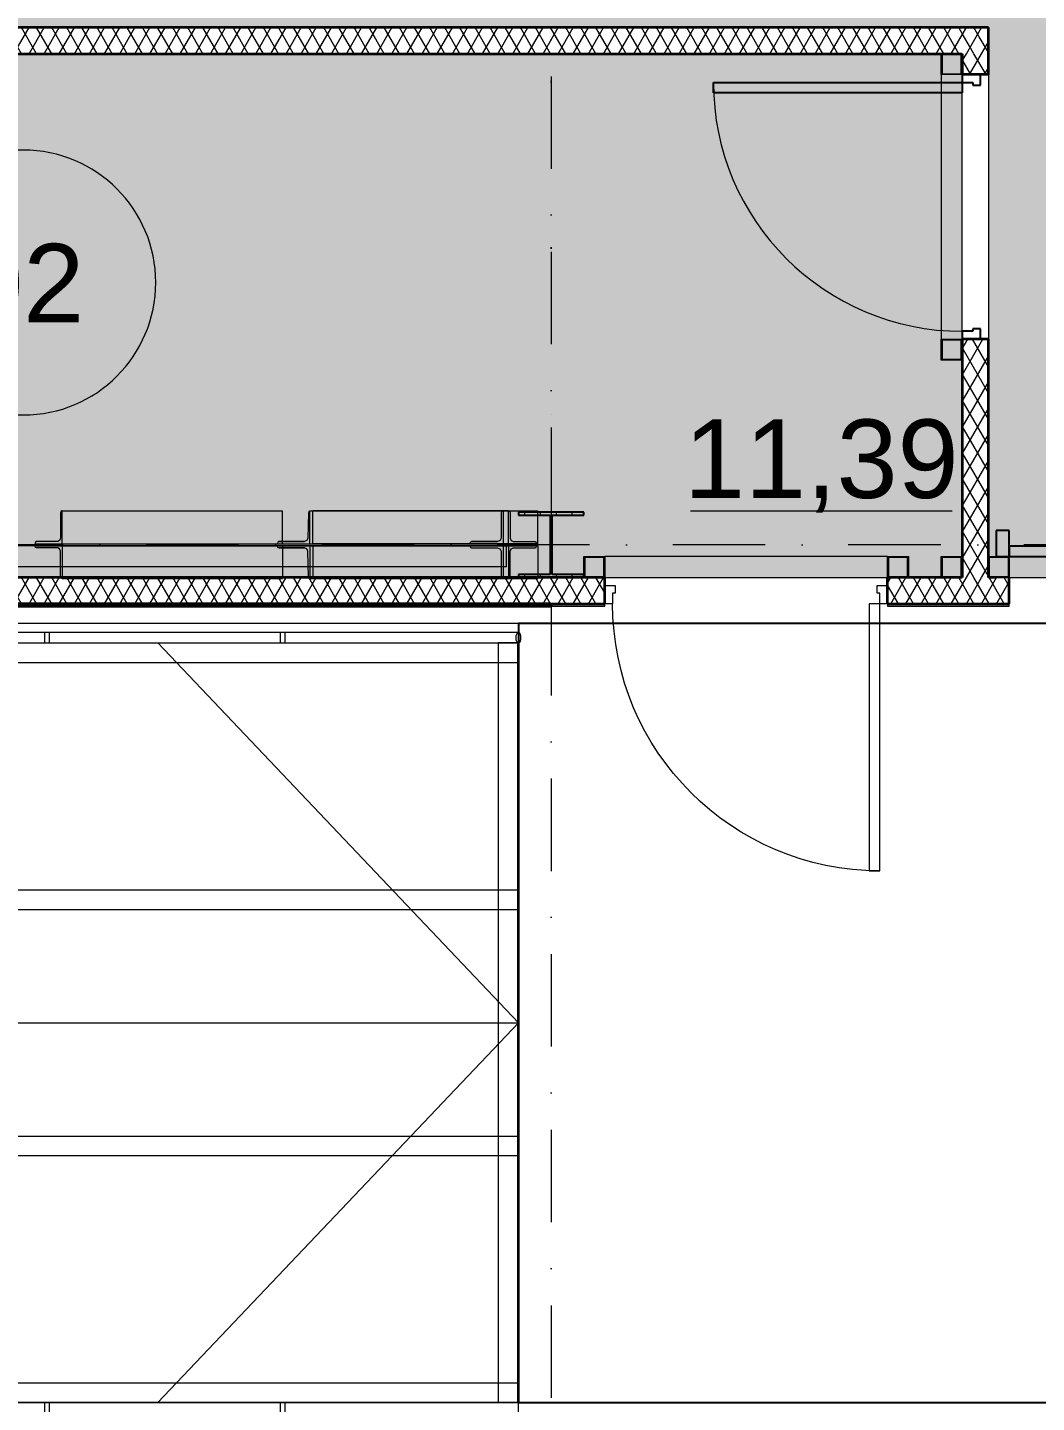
# Model space of a CAD drawing. Header units: millimetres. Extents: x -10605 to 104127, y -15987 to 52426.
# Drawn here: x 2000 to 5854, y -3275 to 1975 of the extents above; entities that cross this region are included whole.
import ezdxf
from ezdxf.enums import TextEntityAlignment as Align

# ---------------------------------------------------------------- set-up
doc = ezdxf.new("R2010")
doc.units = ezdxf.units.MM
doc.header["$MEASUREMENT"] = 0
doc.linetypes.add('Dot & Dashed', pattern=[670.277762, 352.777767, -176.388884, 0, -141.111112])
doc.linetypes.add('Крупный пунктир', pattern=[634.99999, 0, -634.99999])
for name, color, linetype, lineweight in [('0_Ном._пера__200', 7, 'Continuous', 0), ('Двери Archicad_Ном._пера__200', 7, 'Continuous', 0), ('Двери Archicad_Ном._пера__3', 7, 'Continuous', 0), ('Двери Archicad_Ном._пера__97', 7, 'Continuous', 35), ('Двери Archicad_Ном._пера__98', 7, 'Continuous', 25), ('Зоны_Ном._пера__91', 255, 'Continuous', 0), ('Лестницы_Ном._пера__100', 7, 'Continuous', 9), ('Лестницы_Ном._пера__200', 7, 'Continuous', 0), ('Лестницы_Ном._пера__99', 7, 'Continuous', 15), ('Металлический каркас здания_Ном._пера__100', 7, 'Continuous', 9), ('Металлический каркас здания_Ном._пера__98', 7, 'Continuous', 25), ('Металлический каркас здания_Ном._пера__99', 7, 'Continuous', 15), ('Оси_Ном._пера__200', 7, 'Continuous', 0), ('Паспорта Зон Archicad_Ном._пера__100', 7, 'Continuous', 9), ('Стены _Ном._пера__97', 7, 'Continuous', 35), ('Стены _Ном._пера__98', 7, 'Continuous', 25), ('Фасадные панели_Ном._пера__200', 7, 'Continuous', 0), ('Фасадные панели_Ном._пера__97', 7, 'Continuous', 35)]:
    doc.layers.add(name, color=color, linetype=linetype, lineweight=lineweight)
for name, color, linetype in [('Двери Archicad', 7, 'Continuous'), ('Зоны', 7, 'Continuous'), ('Лестницы', 7, 'Continuous'), ('Металлический каркас здания', 7, 'Continuous'), ('Оси', 7, 'Continuous'), ('Стены', 7, 'Continuous'), ('Фасадные панели', 7, 'Continuous')]:
    doc.layers.add(name, color=color, linetype=linetype)
for name, color, linetype, lineweight, true_color in [('Зоны_Ном._пера__2', 7, 'Continuous', 0, 0xc2747474), ('Лестницы_Ном._пера__71', 7, 'Continuous', 13, 0xc2331900), ('Металлический каркас здания_Ном._пера__51', 7, 'Continuous', 20, 0xc2002000), ('Металлический каркас здания_Ном._пера__53', 7, 'Continuous', 0, 0xc2006200)]:
    doc.layers.add(name, color=color, linetype=linetype, lineweight=lineweight, true_color=true_color)
doc.styles.add('РЎР“Р•РќР•Р\xa0РР\xa0_РЎРўРР›Р¬_1', font='arial.ttf')
doc.styles.add('РЎР“Р•РќР•Р\xa0РР\xa0_РЎРўРР›Р¬_2', font='ARIALN.TTF')
pattern_1 = [(90, (0, 0), (-60, 0), [])]
pattern_2 = [(60, (0, 0), (-43.30127, 25), []), (120, (0, 0), (43.30127, 25), [])]

# ---------------------------------------------------------------- blocks, each defined once
blk = doc.blocks.new('Разгрузочный тамбур_22_1', base_point=(3323.7, 5825))
at = {"layer": 'Зоны', "linetype": 'Continuous', "lineweight": 0, "true_color": 0x3f3f3f}
blk.add_hatch(color=250, dxfattribs=at).paths.add_polyline_path([(9950, 5874.9), (9950, 6124.9), (9950, 11775), (-125, 11775), (-125, 1975), (5670, 1975), (5670, -125), (9950, -125), (9950, 125)])
at = {"layer": 'Паспорта Зон Archicad_Ном._пера__100', "color": 7, "lineweight": 9, "style": 'РЎР“Р•РќР•Р\xa0РР\xa0_РЎРўРР›Р¬_1'}
for tag, p in [('ROOM_NUMBER', (6996.4, 2373.4)), ('ROOM_AREA', (7538.7, 381.2))]:
    blk.add_attdef(tag, text='', height=300, dxfattribs=at).set_placement(p, align=Align.MIDDLE_CENTER)
blk = doc.blocks.new('Колонна SHS ГК 27')
at = {"layer": 'Металлический каркас здания_Ном._пера__99', "linetype": 'Continuous', "lineweight": 0, "true_color": 0xffffff}
h = blk.add_hatch(dxfattribs=at)
h.set_pattern_fill('Barabбs_tйglakц_бllу', style=0, pattern_type=2)
h.set_pattern_definition(pattern_1)
h.paths.add_polyline_path([(-40, -40), (40, -40), (40, 40), (-40, 40)])
h.paths.add_polyline_path([(-36.4, -36.4), (-36.4, 36.4), (36.4, 36.4), (36.4, -36.4)], flags=0)
at = {"layer": 'Металлический каркас здания_Ном._пера__99', "color": 7, "linetype": 'Continuous', "lineweight": 15}
for p, q in [((40, 40), (-40, 40)), ((-40, 40), (-40, -40)), ((-36.4, -36.4), (-36.4, 36.4)), ((-36.4, 36.4), (36.4, 36.4)), ((36.4, 36.4), (36.4, -36.4)), ((40, -40), (40, 40)), ((-40, -40), (40, -40)), ((36.4, -36.4), (-36.4, -36.4))]:
    blk.add_line(p, q, dxfattribs=at)
blk = doc.blocks.new('Труба Квадратного Сечения ГК SHS 27')
at = {"layer": 'Металлический каркас здания_Ном._пера__99', "color": 7, "linetype": 'Continuous', "lineweight": 15}
for p, q in [((1250, 40), (0, 40)), ((0, 40), (0, 0)), ((0, 0), (0, -40)), ((2500, 40), (1250, 40)), ((2500, 0), (2500, 40)), ((2500, -40), (2500, 0)), ((0, -40), (1250, -40)), ((1250, -40), (2500, -40))]:
    blk.add_line(p, q, dxfattribs=at)
blk = doc.blocks.new('Труба Квадратного Сечения ГК SHS 27_2')
at = {"layer": 'Металлический каркас здания_Ном._пера__99', "color": 7, "linetype": 'Continuous', "lineweight": 15}
for p, q in [((540, 40), (0, 40)), ((0, 40), (0, 0)), ((0, 0), (0, -40)), ((1080, 40), (540, 40)), ((1080, 0), (1080, 40)), ((1080, -40), (1080, 0)), ((0, -40), (540, -40)), ((540, -40), (1080, -40))]:
    blk.add_line(p, q, dxfattribs=at)
blk = doc.blocks.new('Техн. помещение_02_50', base_point=(3013.4, 1339.4))
at = {"layer": 'Зоны_Ном._пера__2', "linetype": 'Continuous', "lineweight": 0, "true_color": 0x1d1d1d}
blk.add_hatch(color=250, dxfattribs=at).paths.add_polyline_path([(-125, 1875), (-125, -125), (5570, -125), (5570, 1875)])
at = {"layer": 'Паспорта Зон Archicad_Ном._пера__100', "color": 7, "linetype": 'Continuous', "lineweight": 9}
blk.add_line((4532.5, 128.9), (5531.6, 128.9), dxfattribs=at)
for start, end in [(0, 180), (180, 0)]:
    blk.add_arc((1984.3, 1001.3), 505.7, start, end, dxfattribs=at)
at = {"layer": 'Паспорта Зон Archicad_Ном._пера__100', "color": 7, "lineweight": 9, "style": 'РЎР“Р•РќР•Р\xa0РР\xa0_РЎРўРР›Р¬_1'}
for tag, p in [('ROOM_NUMBER', (1984.3, 998.8)), ('ROOM_AREA', (5032, 328.4))]:
    blk.add_attdef(tag, text='', height=300, dxfattribs=at).set_placement(p, align=Align.MIDDLE_CENTER)
blk = doc.blocks.new('Перекрытие_1', base_point=(-300, -300))
at = {"layer": '0_Ном._пера__200', "color": 7, "linetype": 'Continuous', "lineweight": 0, "flags": 128}
blk.add_lwpolyline([(-300, -300), (98300.8, -300), (98300.8, 40300.8), (-300, 40300.8)], close=True, dxfattribs=at)
blk = doc.blocks.new('Стена_8', base_point=(-225, -225))
at = {"layer": 'Фасадные панели_Ном._пера__200', "color": 7, "linetype": 'Continuous', "lineweight": 0, "flags": 128}
for points in [[(-235, -235), (-235, -225)], [(-235, -235), (3997.5, -235)], [(3997.5, -225), (-225, -225)], [(3997.5, -235), (3997.5, -225)]]:
    blk.add_lwpolyline(points, dxfattribs=at)
blk = doc.blocks.new('Однопольная Дверь 27_3')
at = {"layer": 'Двери Archicad_Ном._пера__3', "color": 7, "linetype": 'Continuous', "lineweight": 0}
blk.add_arc((475, 0), 950, 90, 180, dxfattribs=at)
at = {"layer": 'Двери Archicad_Ном._пера__97', "color": 7, "linetype": 'Continuous', "lineweight": 35}
for p, q in [((-505, -70), (-505, 0)), ((-505, -70), (-505, 0)), ((505, -70), (505, 0)), ((505, -70), (505, 0)), ((-505, -100), (-505, -70)), ((505, -100), (505, -70))]:
    blk.add_line(p, q, dxfattribs=at)
at = {"layer": 'Двери Archicad_Ном._пера__98', "color": 7, "linetype": 'Continuous', "lineweight": 25}
for p, q in [((435, 0), (435, 950)), ((435, 950), (475, 950)), ((475, 950), (475, 0)), ((-475, 0), (-505, 0)), ((-505, 0), (-505, -70)), ((-475, -40), (-475, 0)), ((475, 0), (435, 0)), ((505, 0), (475, 0)), ((475, 0), (475, -40)), ((505, -70), (505, 0)), ((-465, -40), (-475, -40)), ((-465, -70), (-465, -40)), ((475, -40), (465, -40)), ((465, -40), (465, -70)), ((-505, -70), (-465, -70)), ((465, -70), (505, -70))]:
    blk.add_line(p, q, dxfattribs=at)
blk = doc.blocks.new('Стена_12', base_point=(5670, -125))
at = {"layer": 'Стены', "linetype": 'Continuous', "lineweight": 0, "true_color": 0x000000}
h = blk.add_hatch(dxfattribs=at)
h.set_pattern_fill('Batt_Insulation__3_', color=18, style=0, pattern_type=2)
h.set_pattern_definition(pattern_2)
h.paths.add_polyline_path([(5570, 1875), (5670, 1975), (5570, 1975)])
h = blk.add_hatch(dxfattribs=at)
h.set_pattern_fill('Batt_Insulation__3_', color=18, style=0, pattern_type=2)
h.set_pattern_definition(pattern_2)
h.paths.add_polyline_path([(5570, 1875), (5670, 1875), (5670, 1975)])
h = blk.add_hatch(dxfattribs=at)
h.set_pattern_fill('Batt_Insulation__3_', color=18, style=0, pattern_type=2)
h.set_pattern_definition(pattern_2)
h.paths.add_polyline_path([(5570, 1875), (5570, 1795), (5670, 1795), (5670, 1875)])
h = blk.add_hatch(dxfattribs=at)
h.set_pattern_fill('Batt_Insulation__3_', color=18, style=0, pattern_type=2)
h.set_pattern_definition(pattern_2)
h.paths.add_polyline_path([(5570, -125), (5670, -125), (5670, 785), (5570, 785)])
at = {"layer": 'Стены _Ном._пера__97', "color": 7, "linetype": 'Continuous', "lineweight": 35}
for p, q in [((5640, 1795), (5570, 1795)), ((5670, 1795), (5640, 1795)), ((5640, 785), (5570, 785)), ((5670, 785), (5640, 785))]:
    blk.add_line(p, q, dxfattribs=at)
at = {"layer": 'Стены _Ном._пера__97', "color": 7, "linetype": 'Continuous', "lineweight": 35, "flags": 128}
for points in [[(5670, 1975), (5570, 1975)], [(5670, 1795), (5670, 1975)], [(5570, 1875), (5570, 1795)], [(5570, 785), (5570, -125)], [(5670, -125), (5670, 785)]]:
    blk.add_lwpolyline(points, dxfattribs=at)
at = {"layer": 'Двери Archicad', "color": 7, "linetype": 'Continuous', "lineweight": 50, "zscale": 1000, "rotation": 90}
blk.add_blockref('Однопольная Дверь 27_3', (5570, 1290), dxfattribs=at)
blk = doc.blocks.new('Стена_22', base_point=(5670, 1875))
at = {"layer": 'Стены', "linetype": 'Continuous', "lineweight": 0, "true_color": 0x000000}
h = blk.add_hatch(dxfattribs=at)
h.set_pattern_fill('Batt_Insulation__3_', color=18, style=0, pattern_type=2)
h.set_pattern_definition(pattern_2)
h.paths.add_polyline_path([(5570, 1975), (-125, 1975), (-125, 1875), (5570, 1875)])
at = {"layer": 'Стены _Ном._пера__97', "color": 7, "linetype": 'Continuous', "lineweight": 35, "flags": 128}
for points in [[(5570, 1975), (-125, 1975)], [(-125, 1875), (5570, 1875)]]:
    blk.add_lwpolyline(points, dxfattribs=at)
blk = doc.blocks.new('Стена_143', base_point=(-225, -225))
at = {"layer": 'Фасадные панели', "linetype": 'Continuous', "lineweight": 0, "true_color": 0xffffff}
for points in [[(-235, -225), (-235, -235), (-225, -225)], [(-225, -225), (-235, -235), (-225, -235)], [(-225, -235), (3997.5, -235), (3997.5, -225), (-225, -225)]]:
    blk.add_hatch(color=7, dxfattribs=at).paths.add_polyline_path(points)
at = {"layer": 'Фасадные панели_Ном._пера__97', "color": 7, "linetype": 'Continuous', "lineweight": 35, "flags": 128}
for points in [[(-235, -235), (-235, -225)], [(-235, -235), (3997.5, -235)], [(3997.5, -225), (-225, -225)], [(3997.5, -235), (3997.5, -225)]]:
    blk.add_lwpolyline(points, dxfattribs=at)
blk = doc.blocks.new('Стена_336', base_point=(5750, -225))
at = {"layer": 'Фасадные панели', "linetype": 'Continuous', "lineweight": 0, "true_color": 0xffffff}
blk.add_hatch(color=7, dxfattribs=at).paths.add_polyline_path([(5750, -225), (5285, -225), (5285, -235), (5750, -235)])
at = {"layer": 'Фасадные панели_Ном._пера__200', "color": 7, "linetype": 'Continuous', "lineweight": 0, "flags": 128}
for points in [[(5750, -225), (5285, -225)], [(5285, -225), (5285, -235)], [(5285, -235), (5750, -235)], [(5750, -235), (5750, -225)]]:
    blk.add_lwpolyline(points, dxfattribs=at)
blk = doc.blocks.new('Стена_337', base_point=(5750, -225))
at = {"layer": 'Фасадные панели_Ном._пера__200', "color": 7, "linetype": 'Continuous', "lineweight": 0, "flags": 128}
for points in [[(5750, -225), (5285, -225)], [(5285, -225), (5285, -235)], [(5285, -235), (5750, -235)], [(5750, -235), (5750, -225)]]:
    blk.add_lwpolyline(points, dxfattribs=at)
blk = doc.blocks.new('Стена_356', base_point=(4205, -225))
at = {"layer": 'Фасадные панели_Ном._пера__200', "color": 7, "linetype": 'Continuous', "lineweight": 0, "flags": 128}
for points in [[(4205, -225), (4002.5, -225)], [(4002.5, -225), (4002.5, -235)], [(4002.5, -235), (4205, -235)], [(4205, -235), (4205, -225)]]:
    blk.add_lwpolyline(points, dxfattribs=at)
blk = doc.blocks.new('Стена_357', base_point=(4205, -225))
at = {"layer": 'Фасадные панели', "linetype": 'Continuous', "lineweight": 0, "true_color": 0xffffff}
blk.add_hatch(color=7, dxfattribs=at).paths.add_polyline_path([(4205, -225), (4002.5, -225), (4002.5, -235), (4205, -235)])
at = {"layer": 'Фасадные панели_Ном._пера__200', "color": 7, "linetype": 'Continuous', "lineweight": 0, "flags": 128}
for points in [[(4205, -225), (4002.5, -225)], [(4002.5, -225), (4002.5, -235)], [(4002.5, -235), (4205, -235)], [(4205, -235), (4205, -225)]]:
    blk.add_lwpolyline(points, dxfattribs=at)
blk = doc.blocks.new('Балка - Швеллер ПП 27')
at = {"layer": 'Металлический каркас здания_Ном._пера__100', "color": 7, "linetype": 'Continuous', "lineweight": 9}
for p, q in [((-17.9, 37.5), (8991.2, 37.5)), ((8991.2, 0), (8991.2, 37.5)), ((8991.2, -37.5), (8991.2, 0)), ((-17.9, -37.5), (8991.2, -37.5))]:
    blk.add_line(p, q, dxfattribs=at)
blk = doc.blocks.new('Колонна Универсальная 27')
at = {"layer": 'Металлический каркас здания_Ном._пера__98', "linetype": 'Continuous', "lineweight": 0, "true_color": 0xffffff}
h = blk.add_hatch(dxfattribs=at)
h.set_pattern_fill('Barabбs_tйglakц_бllу', style=0, pattern_type=2)
h.set_pattern_definition(pattern_1)
h.paths.add_polyline_path([(-125, -125), (125, -125), (125, -113), (4, -113), (4, 113), (125, 113), (125, 125), (-125, 125), (-125, 113), (-4, 113), (-4, -113), (-125, -113)])
at = {"layer": 'Металлический каркас здания_Ном._пера__98', "color": 7, "linetype": 'Continuous', "lineweight": 25}
for p, q in [((125, 125), (-125, 125)), ((-125, 125), (-125, 113)), ((-125, 113), (-4, 113)), ((-4, 113), (-4, -113)), ((4, -113), (4, 113)), ((4, 113), (125, 113)), ((125, 113), (125, 125)), ((-4, -113), (-125, -113)), ((-125, -113), (-125, -125)), ((-125, -125), (125, -125)), ((125, -113), (4, -113)), ((125, -125), (125, -113))]:
    blk.add_line(p, q, dxfattribs=at)
blk = doc.blocks.new('Двутавp К 26020-83 27_4')
at = {"layer": 'Металлический каркас здания_Ном._пера__98', "color": 7, "linetype": 'Крупный пунктир', "lineweight": 25}
blk.add_line((0, 0), (39750, 0), dxfattribs=at)
blk = doc.blocks.new('Балка - Швеллер ПП 27_3')
at = {"layer": 'Металлический каркас здания_Ном._пера__100', "color": 7, "linetype": 'Continuous', "lineweight": 9}
for p, q in [((0, 37.5), (0, -37.5)), ((1450, 37.5), (0, 37.5)), ((2900, 37.5), (1450, 37.5)), ((2900, 0), (2900, 37.5)), ((2900, -37.5), (2900, 0)), ((0, -37.5), (1450, -37.5)), ((1450, -37.5), (2900, -37.5))]:
    blk.add_line(p, q, dxfattribs=at)
blk = doc.blocks.new('Стандартный Маркер Сетки')
at = {"layer": 'Оси_Ном._пера__200', "color": 7, "linetype": 'Dot & Dashed', "lineweight": 0}
blk.add_line((0, 0), (107805.4, 0), dxfattribs=at)
at = {"layer": 'Оси_Ном._пера__200', "color": 7, "lineweight": 0, "style": 'РЎР“Р•РќР•Р\xa0РР\xa0_РЎРўРР›Р¬_1'}
blk.add_attdef('AC_MarkerText_1', text='', height=300, dxfattribs=at).set_placement((108205.4, 150), align=Align.TOP_CENTER)
blk = doc.blocks.new('Труба Квадратного Сечения ГК SHS 27_5')
at = {"layer": 'Металлический каркас здания_Ном._пера__99', "color": 7, "linetype": 'Continuous', "lineweight": 15}
for p, q in [((505, 40), (0, 40)), ((0, 40), (0, 0)), ((0, 0), (0, -40)), ((1010, 40), (505, 40)), ((1010, 0), (1010, 40)), ((1010, -40), (1010, 0)), ((0, -40), (505, -40)), ((505, -40), (1010, -40))]:
    blk.add_line(p, q, dxfattribs=at)
blk = doc.blocks.new('Морф_464')
at = {"layer": 'Металлический каркас здания_Ном._пера__99', "color": 7, "linetype": 'Continuous', "lineweight": 15, "flags": 128}
for points in [[(2127.9, 127.1), (2126.3, 122.5), (2126.3, 25), (2123.2, 15.8)], [(2133, 129), (2131.7, 129), (2127.9, 127.1)], [(2133, 4), (2133, 129)], [(2133, 129), (2973.6, 129)], [(2973.6, 4), (2973.6, 129)], [(2031, 10.1), (2029.4, 5.5), (2029.4, 4)], [(2029.4, 4), (2133, 4)], [(2123.2, 15.8), (2115.6, 12), (2034.8, 12), (2031, 10.1)], [(2133, 4), (2973.6, 4)]]:
    blk.add_lwpolyline(points, dxfattribs=at)
blk = doc.blocks.new('Морф_465')
at = {"layer": 'Металлический каркас здания_Ном._пера__99', "color": 7, "linetype": 'Continuous', "lineweight": 15, "flags": 128}
for points in [[(3090.6, 4), (3090.6, 129)], [(3837.1, 129), (3090.6, 129)], [(3837.1, 129), (3838.3, 129), (3842.3, 127.1)], [(3837.1, 4), (3837.1, 129)], [(3842.3, 127.1), (3843.9, 122.5), (3843.9, 25), (3847.2, 15.8)], [(3837.1, 4), (3090.6, 4)], [(3944.2, 4), (3837.1, 4)], [(3847.2, 15.8), (3855.1, 12), (3938.7, 12), (3942.6, 10.1)], [(3942.6, 10.1), (3944.2, 5.5), (3944.2, 4)]]:
    blk.add_lwpolyline(points, dxfattribs=at)
blk = doc.blocks.new('Морф_466')
at = {"layer": 'Металлический каркас здания_Ном._пера__53', "linetype": 'Continuous', "lineweight": 0, "true_color": 0x006200}
blk.add_hatch(color=98, dxfattribs=at).paths.add_polyline_path([(3816.9, 4), (3816.9, 129), (3815.6, 129), (3815.5, 129), (3815, 128.7), (3811, 127.1), (3810.7, 126.4), (3809.1, 122.5), (3809.1, 39.8), (3808.8, 25), (3805.5, 17.2), (3804.9, 15.8), (3803.5, 15.2), (3795.6, 12), (3712.1, 12), (3696.5, 12), (3695.7, 11.7), (3691.8, 10.1), (3691.7, 9.4), (3690.1, 5.5), (3690.1, 5.3), (3690.1, 4)])
at = {"layer": 'Металлический каркас здания_Ном._пера__51', "color": 98, "linetype": 'Continuous', "lineweight": 20, "true_color": 0x002000}
for p, q in [((3816.9, 129), (3816.9, 4)), ((3816.9, 4), (3690.1, 4))]:
    blk.add_line(p, q, dxfattribs=at)
at = {"layer": 'Металлический каркас здания_Ном._пера__51', "color": 98, "linetype": 'Continuous', "lineweight": 20, "true_color": 0x002000, "flags": 128}
for points in [[(3811, 127.1), (3810.7, 126.4), (3809.1, 122.5), (3809.1, 39.8), (3808.8, 25), (3805.5, 17.2), (3804.9, 15.8)], [(3816.9, 129), (3815.6, 129), (3815.5, 129), (3815, 128.7), (3811, 127.1)], [(3691.8, 10.1), (3691.7, 9.4), (3690.1, 5.5)], [(3690.1, 5.5), (3690.1, 5.3), (3690.1, 4)], [(3804.9, 15.8), (3803.5, 15.2), (3795.6, 12), (3712.1, 12), (3696.5, 12), (3695.7, 11.7), (3691.8, 10.1)]]:
    blk.add_lwpolyline(points, dxfattribs=at)
at = {"layer": 'Металлический каркас здания_Ном._пера__99', "color": 7, "linetype": 'Continuous', "lineweight": 15, "flags": 128}
for points in [[(3075.2, 127.1), (3073.2, 122.5), (3071.5, 24.9), (3067.5, 15.8)], [(3079.2, 129), (3078.2, 128.9), (3075.2, 127.1)], [(3079.2, 4), (3079.2, 129)], [(3079.2, 129), (3816.9, 129)], [(3816.9, 129), (3949.1, 129)], [(3949.1, 4), (3949.1, 129)], [(2955.9, 10.1), (2955.5, 5.4), (2955.9, 4)], [(3067.5, 15.8), (3058.3, 11.9), (2960.5, 12), (2955.9, 10.1)], [(2955.9, 4), (3079.2, 4)], [(2960.5, 12), (3058.5, 12)], [(3079.2, 4), (3816.9, 4)], [(3696.5, 12), (3795.6, 12)], [(3816.9, 4), (3949.1, 4)]]:
    blk.add_lwpolyline(points, dxfattribs=at)
blk = doc.blocks.new('Морф_467')
at = {"layer": 'Металлический каркас здания_Ном._пера__99', "color": 7, "linetype": 'Continuous', "lineweight": 15, "flags": 128}
for points in [[(2029.4, -4), (2133, -4)], [(2031, -10.1), (2029.4, -5.5), (2029.4, -4)], [(2123.2, -15.8), (2115.6, -12), (2034.8, -12), (2031, -10.1)], [(2127.9, -127.1), (2126.3, -122.5), (2126.3, -25), (2123.2, -15.8)], [(2133, -4), (2973.6, -4)], [(2133, -4), (2133, -129)], [(2973.6, -4), (2973.6, -129)], [(2133, -129), (2131.7, -129), (2127.9, -127.1)], [(2133, -129), (2973.6, -129)]]:
    blk.add_lwpolyline(points, dxfattribs=at)
blk = doc.blocks.new('Морф_468')
at = {"layer": 'Металлический каркас здания_Ном._пера__99', "color": 7, "linetype": 'Continuous', "lineweight": 15, "flags": 128}
for points in [[(3837.1, -4), (3090.6, -4)], [(3090.6, -4), (3090.6, -129)], [(3944.2, -4), (3837.1, -4)], [(3837.1, -4), (3837.1, -129)], [(3842.3, -127.1), (3843.9, -122.5), (3843.9, -25), (3847.2, -15.8)], [(3847.2, -15.8), (3855.1, -12), (3938.7, -12), (3942.6, -10.1)], [(3942.6, -10.1), (3944.2, -5.5), (3944.2, -4)], [(3837.1, -129), (3090.6, -129)], [(3837.1, -129), (3838.3, -129), (3842.3, -127.1)]]:
    blk.add_lwpolyline(points, dxfattribs=at)
blk = doc.blocks.new('Морф_469')
at = {"layer": 'Металлический каркас здания_Ном._пера__53', "linetype": 'Continuous', "lineweight": 0, "true_color": 0x006200}
blk.add_hatch(color=98, dxfattribs=at).paths.add_polyline_path([(3816.9, -4), (3690.1, -4), (3690.1, -5.3), (3690.1, -5.5), (3691.7, -9.4), (3691.8, -10.1), (3695.7, -11.7), (3696.5, -12), (3712.1, -12), (3795.6, -12), (3803.5, -15.2), (3804.9, -15.8), (3805.5, -17.2), (3808.8, -25), (3809.1, -39.9), (3809.1, -122.5), (3810.7, -126.4), (3811, -127.1), (3815, -128.7), (3815.5, -129), (3815.6, -129), (3816.9, -129)])
at = {"layer": 'Металлический каркас здания_Ном._пера__51', "color": 98, "linetype": 'Continuous', "lineweight": 20, "true_color": 0x002000}
for q in [(3690.1, -4), (3816.9, -129)]:
    blk.add_line((3816.9, -4), q, dxfattribs=at)
at = {"layer": 'Металлический каркас здания_Ном._пера__51', "color": 98, "linetype": 'Continuous', "lineweight": 20, "true_color": 0x002000, "flags": 128}
for points in [[(3690.1, -4), (3690.1, -5.3), (3690.1, -5.5)], [(3690.1, -5.5), (3691.7, -9.4), (3691.8, -10.1)], [(3691.8, -10.1), (3695.7, -11.7), (3696.5, -12), (3712.1, -12), (3795.6, -12), (3803.5, -15.2), (3804.9, -15.8)], [(3804.9, -15.8), (3805.5, -17.2), (3808.8, -25), (3809.1, -39.9), (3809.1, -122.5), (3810.7, -126.4), (3811, -127.1)], [(3811, -127.1), (3815, -128.7), (3815.5, -129), (3815.6, -129), (3816.9, -129)]]:
    blk.add_lwpolyline(points, dxfattribs=at)
at = {"layer": 'Металлический каркас здания_Ном._пера__99', "color": 7, "linetype": 'Continuous', "lineweight": 15, "flags": 128}
for points in [[(2955.9, -10.1), (2955.5, -5.4), (2955.9, -4)], [(2955.9, -4), (3079.2, -4)], [(3067.5, -15.8), (3058.3, -11.9), (2960.5, -12), (2955.9, -10.1)], [(2960.5, -12), (3058.5, -12)], [(3075.2, -127.1), (3073.2, -122.5), (3071.5, -24.9), (3067.5, -15.8)], [(3079.2, -4), (3816.9, -4)], [(3079.2, -4), (3079.2, -129)], [(3696.5, -12), (3795.6, -12)], [(3816.9, -4), (3949.1, -4)], [(3949.1, -4), (3949.1, -129)], [(3079.2, -129), (3078.2, -128.9), (3075.2, -127.1)], [(3079.2, -129), (3816.9, -129)], [(3816.9, -129), (3949.1, -129)]]:
    blk.add_lwpolyline(points, dxfattribs=at)
blk = doc.blocks.new('Морф_470')
at = {"layer": 'Металлический каркас здания_Ном._пера__99', "color": 7, "linetype": 'Continuous', "lineweight": 15, "flags": 128}
for points in [[(170.1, -4), (170.1, -20.9), (170.1, -84)], [(170.1, -84), (170.1, -4)], [(3830, -4), (170.1, -4)], [(170.1, -4), (170.1, -4.4)], [(170.1, -8.5), (170.1, -4.4)], [(3830, -84), (3830, -4)], [(170.1, -82), (170.1, -83.9)], [(170.1, -83.9), (170.1, -84)], [(3830, -84), (170.1, -84)]]:
    blk.add_lwpolyline(points, dxfattribs=at)
blk = doc.blocks.new('Перекрытие_75', base_point=(3875, -3275))
at = {"layer": 'Стены _Ном._пера__98', "color": 7, "linetype": 'Continuous', "lineweight": 25, "flags": 128}
blk.add_lwpolyline([(3875, -3275), (94125, -3275), (94125, -300), (3875, -300)], close=True, dxfattribs=at)
blk = doc.blocks.new('Ворота Гаражные Раздвижные Вертикальные 27')
at = {"layer": 'Двери Archicad_Ном._пера__97', "color": 7, "linetype": 'Continuous', "lineweight": 35}
for p, q in [((-1250, 180), (-1250, 80)), ((1250, 180), (1250, 80))]:
    blk.add_line(p, q, dxfattribs=at)
blk.add_point((0, 0), dxfattribs=at)
blk.add_point((0, 0), dxfattribs=at)
blk.add_point((0, 0), dxfattribs=at)
blk.add_point((0, 0), dxfattribs=at)
at = {"layer": 'Двери Archicad_Ном._пера__98', "color": 7, "linetype": 'Continuous', "lineweight": 25}
for p, q in [((-1250, 0), (-1300, 0)), ((-1300, 0), (-1300, -100)), ((1250, 0), (-1250, 0)), ((-1250, 0), (-1250, -40)), ((-1250, -100), (-1250, 0)), ((1250, -40), (1250, 0)), ((1300, 0), (1250, 0)), ((1250, 0), (1250, -100)), ((1300, -100), (1300, 0)), ((-1250, -40), (1250, -40)), ((-1300, -100), (-1250, -100)), ((1250, -100), (1300, -100))]:
    blk.add_line(p, q, dxfattribs=at)
blk = doc.blocks.new('Однопольная Дверь 27_5')
at = {"layer": 'Двери Archicad_Ном._пера__200', "color": 7, "linetype": 'Continuous', "lineweight": 0}
for p, q in [((-510, 0), (-540, 0)), ((-540, 0), (-540, -70)), ((-510, -40), (-510, 0)), ((540, 0), (510, 0)), ((510, 0), (510, -40)), ((540, -70), (540, 0)), ((-500, -40), (-510, -40)), ((-500, -70), (-500, -40)), ((510, -40), (500, -40)), ((500, -40), (500, -70)), ((-540, -70), (-500, -70)), ((500, -70), (540, -70))]:
    blk.add_line(p, q, dxfattribs=at)
at = {"layer": 'Двери Archicad_Ном._пера__3', "color": 7, "linetype": 'Continuous', "lineweight": 0}
for p, q in [((470, 0), (470, 1020)), ((470, 1020), (510, 1020)), ((510, 1020), (510, 0)), ((510, 0), (470, 0))]:
    blk.add_line(p, q, dxfattribs=at)
blk.add_arc((510, 0), 1020, 90, 180, dxfattribs=at)
at = {"layer": 'Двери Archicad_Ном._пера__97', "color": 7, "linetype": 'Continuous', "lineweight": 35}
for p, q in [((-540, 0), (-540, -70)), ((-540, 0), (-540, -70)), ((540, 0), (540, -70)), ((540, 0), (540, -70)), ((-540, -70), (-540, -100)), ((540, -70), (540, -100))]:
    blk.add_line(p, q, dxfattribs=at)
blk = doc.blocks.new('Стена_413', base_point=(-125, -125))
at = {"layer": 'Стены', "linetype": 'Continuous', "lineweight": 0, "true_color": 0x000000}
h = blk.add_hatch(dxfattribs=at)
h.set_pattern_fill('Batt_Insulation__3_', color=18, style=0, pattern_type=2)
h.set_pattern_definition(pattern_2)
h.paths.add_polyline_path([(-125, -125), (-125, -225), (4205, -225), (4205, -125)])
h = blk.add_hatch(dxfattribs=at)
h.set_pattern_fill('Batt_Insulation__3_', color=18, style=0, pattern_type=2)
h.set_pattern_definition(pattern_2)
h.paths.add_polyline_path([(5699.7, -125), (5285, -125), (5285, -225), (5749.7, -225), (5749.7, -125)])
at = {"layer": 'Стены _Ном._пера__97', "color": 7, "linetype": 'Continuous', "lineweight": 35}
for p, q in [((4205, -155), (4205, -125)), ((4205, -225), (4205, -155)), ((5285, -155), (5285, -125)), ((5285, -225), (5285, -155)), ((5749.7, -225), (5749.7, -125))]:
    blk.add_line(p, q, dxfattribs=at)
at = {"layer": 'Стены _Ном._пера__97', "color": 7, "linetype": 'Continuous', "lineweight": 35, "flags": 128}
for points in [[(4205, -125), (-125, -125)], [(5570, -125), (5285, -125)], [(5699.7, -125), (5670, -125)], [(-225, -225), (4205, -225)], [(5285, -225), (5749.7, -225)]]:
    blk.add_lwpolyline(points, dxfattribs=at)
at = {"layer": 'Двери Archicad', "color": 7, "linetype": 'Continuous', "lineweight": 50, "zscale": 1000, "rotation": 180}
blk.add_blockref('Ворота Гаражные Раздвижные Вертикальные 27', (6999.7, -45), dxfattribs=at)
at = {"layer": 'Двери Archicad', "color": 7, "linetype": 'Continuous', "lineweight": 50, "xscale": -1, "zscale": 1000, "rotation": 180}
blk.add_blockref('Однопольная Дверь 27_5', (4745, -225), dxfattribs=at)
blk = doc.blocks.new('Ограждение_18')
at = {"layer": 'Лестницы_Ном._пера__100', "color": 7, "linetype": 'Continuous', "lineweight": 9, "flags": 128}
for points in [[(3875, -375), (3875, -335), (-5125.9, -335), (-5125.9, -375)], [(3875, -375), (3875, -335), (-5125.9, -335), (-5125.9, -375)], [(3875, -375), (3875, -335), (-5125.9, -335), (-5125.9, -375)], [(3875, -375), (3875, -335), (-5125.9, -335), (-5125.9, -375)], [(3875, -375), (3875, -335), (-5125.9, -335), (-5125.9, -375)], [(2084.8, -375), (2084.8, -335), (2064.8, -335), (2064.8, -375)], [(2984.9, -375), (2984.9, -335), (2964.9, -335), (2964.9, -375)], [(3875, -335), (3873.3, -335.3), (3871.6, -336.2), (3870, -337.7), (3868.6, -339.7), (3867.3, -342.1), (3866.3, -345), (3865.6, -348.2), (3865.2, -351.5), (3865, -355), (3865.2, -358.5), (3865.6, -361.8), (3866.3, -365), (3867.3, -367.9), (3868.6, -370.3), (3870, -372.3), (3871.6, -373.8), (3873.3, -374.7), (3875, -375), (3876.7, -374.7), (3878.4, -373.8), (3880, -372.3), (3881.4, -370.3), (3882.7, -367.9), (3883.7, -365), (3884.4, -361.8), (3884.8, -358.5), (3885, -355), (3884.8, -351.5), (3884.4, -348.2), (3883.7, -345), (3882.7, -342.1), (3881.4, -339.7), (3880, -337.7), (3878.4, -336.2), (3876.7, -335.3)]]:
    blk.add_lwpolyline(points, close=True, dxfattribs=at)
blk = doc.blocks.new('Ограждение_50')
at = {"layer": 'Лестницы_Ном._пера__100', "color": 7, "linetype": 'Continuous', "lineweight": 9, "flags": 128}
for points in [[(3875, -3315), (3875, -3275), (-5125.9, -3275), (-5125.9, -3315)], [(3875, -3315), (3875, -3275), (-5125.9, -3275), (-5125.9, -3315)], [(3875, -3315), (3875, -3275), (-5125.9, -3275), (-5125.9, -3315)], [(3875, -3315), (3875, -3275), (-5125.9, -3275), (-5125.9, -3315)], [(3875, -3315), (3875, -3275), (-5125.9, -3275), (-5125.9, -3315)], [(2084.8, -3315), (2084.8, -3275), (2064.8, -3275), (2064.8, -3315)], [(2984.9, -3315), (2984.9, -3275), (2964.9, -3275), (2964.9, -3315)]]:
    blk.add_lwpolyline(points, close=True, dxfattribs=at)
blk.add_lwpolyline([(3876.7, -3275.3), (3875, -3275), (3873.3, -3275.3)], dxfattribs=at)
blk = doc.blocks.new('Пандус Прямой 27')
at = {"layer": 'Лестницы_Ном._пера__71', "color": 28, "linetype": 'Continuous', "lineweight": 13, "true_color": 0x331900}
for p, q in [((9000.9, 0), (7624.1, 1450)), ((0, 0), (9000.9, 0)), ((7624.1, -1450), (9000.9, 0))]:
    blk.add_line(p, q, dxfattribs=at)
at = {"layer": 'Лестницы_Ном._пера__99', "color": 7, "linetype": 'Continuous', "lineweight": 15}
for p, q in [((0, 1450), (9000.9, 1450)), ((9000.9, -1450), (9000.9, 1450)), ((0, -1450), (9000.9, -1450))]:
    blk.add_line(p, q, dxfattribs=at)
at = {"layer": 'Лестницы_Ном._пера__200', "color": 7, "lineweight": 0, "style": 'РЎР“Р•РќР•Р\xa0РР\xa0_РЎРўРР›Р¬_2'}
blk.add_attdef('ac_bottomlevel', text='', height=300, dxfattribs=at).set_placement((4500.5, 159.5), align=Align.MIDDLE_CENTER)
blk = doc.blocks.new('Стандартный Маркер Сетки_4')
at = {"layer": 'Оси_Ном._пера__200', "color": 7, "linetype": 'Dot & Dashed', "lineweight": 0}
blk.add_line((0, 0), (55187, 0), dxfattribs=at)
at = {"layer": 'Оси_Ном._пера__200', "color": 7, "lineweight": 0, "style": 'РЎР“Р•РќР•Р\xa0РР\xa0_РЎРўРР›Р¬_1'}
blk.add_attdef('AC_MarkerText_1', text='', height=300, rotation=90, dxfattribs=at).set_placement((55368.5, -68.6), align=Align.TOP_CENTER)

msp = doc.modelspace()

# ---------------------------------------------------------------- linework, layer by layer
at = {"layer": 'Зоны_Ном._пера__2', "color": 8, "linetype": 'Continuous', "lineweight": 0, "true_color": 0x747474, "flags": 128}
msp.add_lwpolyline([(-125, 1875), (-125, -125), (5570.00004, -125), (5570.00004, 1875)], close=True, dxfattribs=at)
at = {"layer": 'Зоны_Ном._пера__91', "color": 255, "linetype": 'Continuous', "lineweight": 0, "flags": 128}
msp.add_lwpolyline([(9950, 5874.94944), (9950, 6124.94944), (9950, 11775), (-125, 11775), (-125, 1975), (5670.00004, 1975), (5670.00004, -125), (9950, -125), (9950, 125)], close=True, dxfattribs=at)

# ---------------------------------------------------------------- block references
at = {"color": 7, "linetype": 'Continuous', "lineweight": 0}
msp.add_blockref('Перекрытие_1', (-300.00019, -299.99993), dxfattribs=at)
at = {"layer": 'Зоны', "color": 7, "linetype": 'Continuous', "lineweight": 9}
msp.add_blockref('Разгрузочный тамбур_22_1', (3323.73561, 5825), dxfattribs=at)
msp.add_blockref('Техн. помещение_02_50', (3013.43016, 1339.41767), dxfattribs=at).add_auto_attribs({'ROOM_NUMBER': '02', 'ROOM_AREA': '11,39'})
at = {"layer": 'Лестницы', "color": 7, "linetype": 'Continuous', "lineweight": 50}
for name in ['Ограждение_18', 'Ограждение_50']:
    msp.add_blockref(name, (0, 0), dxfattribs=at)
at = {"layer": 'Лестницы', "color": 7, "linetype": 'Continuous', "lineweight": 15, "zscale": 1000}
msp.add_blockref('Пандус Прямой 27', (-5125.94111, -1825), dxfattribs=at)
at = {"layer": 'Металлический каркас здания', "color": 7, "linetype": 'Continuous', "lineweight": 9, "xscale": -1, "zscale": 1000, "rotation": 90}
msp.add_blockref('Двутавp К 26020-83 27_4', (4000, 39875.00005), dxfattribs=at)
at = {"layer": 'Металлический каркас здания', "linetype": 'Continuous', "lineweight": 0}
for name in ['Морф_464', 'Морф_466', 'Морф_465', 'Морф_470', 'Морф_467', 'Морф_469', 'Морф_468']:
    msp.add_blockref(name, (0, 0), dxfattribs=at)
at = {"layer": 'Металлический каркас здания_Ном._пера__100', "color": 7, "linetype": 'Continuous', "lineweight": 9, "xscale": -1, "zscale": 1000, "rotation": 180}
for p in [(-5116.9867, -412.5), (-5116.9867, -1354.99775)]:
    msp.add_blockref('Балка - Швеллер ПП 27', p, dxfattribs=at)
at = {"layer": 'Металлический каркас здания_Ном._пера__100', "color": 7, "linetype": 'Continuous', "lineweight": 9, "zscale": 1000, "rotation": 90}
msp.add_blockref('Балка - Швеллер ПП 27_3', (3835, -3274.99325), dxfattribs=at)
at = {"layer": 'Металлический каркас здания_Ном._пера__100', "color": 7, "linetype": 'Continuous', "lineweight": 9, "zscale": 1000}
for p in [(-5116.9867, -2294.9955), (-5116.9867, -3237.5)]:
    msp.add_blockref('Балка - Швеллер ПП 27', p, dxfattribs=at)
at = {"layer": 'Металлический каркас здания_Ном._пера__98', "color": 7, "linetype": 'Continuous', "lineweight": 25, "zscale": 1000, "rotation": 180}
msp.add_blockref('Колонна Универсальная 27', (4000, 0), dxfattribs=at)
at = {"layer": 'Металлический каркас здания_Ном._пера__99', "color": 7, "linetype": 'Continuous', "lineweight": 15, "xscale": -1, "zscale": 1000}
for p in [(5530.00004, 1835), (5530.00004, 745), (5530.00004, -85.00007)]:
    msp.add_blockref('Колонна SHS ГК 27', p, dxfattribs=at)
at = {"layer": 'Металлический каркас здания_Ном._пера__99', "color": 7, "linetype": 'Continuous', "lineweight": 15, "zscale": 1000}
for name, p, rotation in [('Труба Квадратного Сечения ГК SHS 27_5', (5530.00004, 785), 90), ('Труба Квадратного Сечения ГК SHS 27_2', (5285, -85), 180), ('Труба Квадратного Сечения ГК SHS 27', (8250.00004, -85), 180)]:
    msp.add_blockref(name, p, dxfattribs=dict(at, rotation=rotation))
at = {"layer": 'Металлический каркас здания_Ном._пера__99', "color": 7, "linetype": 'Continuous', "lineweight": 15, "xscale": -1, "zscale": 1000, "rotation": 180}
for p in [(4165, -85), (5325, -85), (5710.00004, -85)]:
    msp.add_blockref('Колонна SHS ГК 27', p, dxfattribs=at)
at = {"layer": 'Оси', "color": 8, "linetype": 'Continuous', "lineweight": 0, "true_color": 0x747474, "zscale": 1000, "rotation": 270}
msp.add_blockref('Стандартный Маркер Сетки_4', (4000, 40000.00005), dxfattribs=at)
at = {"layer": 'Оси', "color": 8, "linetype": 'Continuous', "lineweight": 0, "true_color": 0x747474, "xscale": -1, "zscale": 1000}
msp.add_blockref('Стандартный Маркер Сетки', (98000.00007, 0), dxfattribs=at)
at = {"layer": 'Стены', "color": 7, "lineweight": 35}
for name, p in [('Стена_22', (5670.00004, 1875)), ('Стена_12', (5670.00004, -125)), ('Стена_413', (-125, -125))]:
    msp.add_blockref(name, p, dxfattribs=at)
at = {"layer": 'Стены', "color": 7, "linetype": 'Continuous', "lineweight": 25}
msp.add_blockref('Перекрытие_75', (3875, -3275), dxfattribs=at)
at = {"layer": 'Фасадные панели', "color": 7, "lineweight": 35}
for name in ['Стена_8', 'Стена_143']:
    msp.add_blockref(name, (-225, -225), dxfattribs=at)
at = {"layer": 'Фасадные панели', "color": 7, "lineweight": 0}
for name, p in [('Стена_356', (4205, -225)), ('Стена_357', (4205, -225)), ('Стена_336', (5750.00004, -225)), ('Стена_337', (5750.00004, -225))]:
    msp.add_blockref(name, p, dxfattribs=at)

doc.saveas('drawing.dxf')
